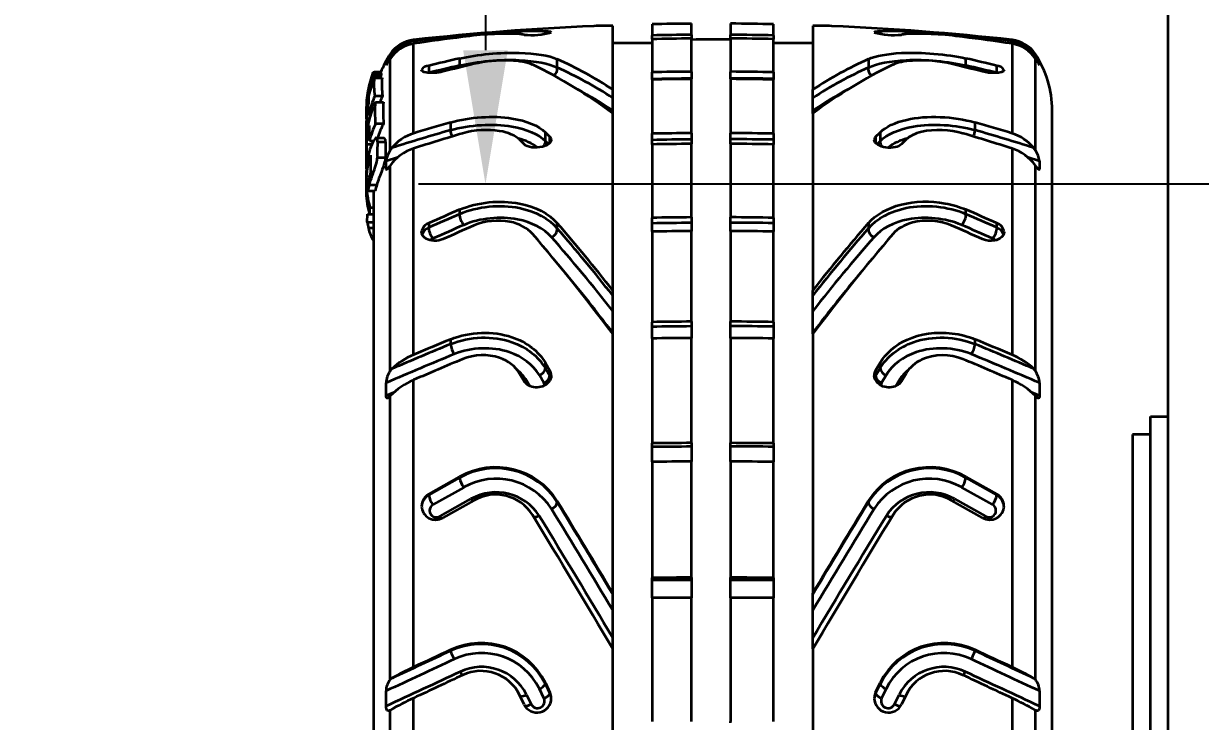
# Model space of a CAD drawing. Header units: millimetres. Extents: x 3171 to 3496, y 686 to 979.
# Drawn here: x 3204.25 to 3237.19, y 798.52 to 818.05 of the extents above; entities that cross this region are included whole.
import ezdxf

# ---------------------------------------------------------------- set-up
doc = ezdxf.new("R2010")
doc.units = ezdxf.units.MM
doc.header["$LTSCALE"] = 0.5
for name, color, linetype, lineweight in [('尺寸线', 3, 'Continuous', 13), ('波浪线', 3, 'Continuous', 18), ('粗实线', 7, 'Continuous', 35)]:
    doc.layers.add(name, color=color, linetype=linetype, lineweight=lineweight)
doc.styles.add('数字和字母', font='romans.shx')
doc.dimstyles.new('轮趣标注1比1', dxfattribs={"dimscale": 1.5, "dimtxt": 2.5, "dimasz": 2.5, "dimexe": 1.25, "dimexo": 0.5, "dimtad": 1, "dimdec": 1, "dimdsep": 46, "dimtxsty": '数字和字母', "dimcen": 2.5, "dimadec": 0, "dimazin": 2, "dimtfac": 1, "dimtmove": 0, "dimatfit": 3, "dimfxl": 1, "dimtolj": 1, "dimarcsym": 0})

# ---------------------------------------------------------------- blocks, each defined once
blk = doc.blocks.new('*D50')
at = {"layer": 'Defpoints', "color": 0}
for p in [(3246.29, 914.557), (3197.809, 770.557), (3241.29, 770.557)]:
    blk.add_point(p, dxfattribs=at)
at = {"layer": '波浪线', "color": 0, "lineweight": -2}
for p, q in [((3245.54, 914.557), (3195.934, 914.557)), ((3197.809, 910.807), (3197.809, 774.307)), ((3240.54, 770.557), (3195.934, 770.557))]:
    blk.add_line(p, q, dxfattribs=at)
at = {"layer": '波浪线', "color": 0}
for points in [[(3198.434, 910.807), (3197.184, 910.807), (3197.809, 914.557)], [(3197.184, 774.307), (3198.434, 774.307), (3197.809, 770.557)]]:
    blk.add_solid(points, dxfattribs=at)
at = {"layer": '波浪线', "color": 0, "insert": (3194.996, 842.557), "char_height": 3.75, "attachment_point": 5, "rotation": 90, "style": '数字和字母'}
blk.add_mtext('\\A1;144', dxfattribs=at)
blk = doc.blocks.new('*D57')
at = {"layer": 'Defpoints', "color": 0}
for p in [(3261.79, 871.557), (3217.178, 813.557), (3261.79, 813.557)]:
    blk.add_point(p, dxfattribs=at)
at = {"layer": '尺寸线', "color": 0, "lineweight": -2}
for p, q in [((3261.04, 871.557), (3215.303, 871.557)), ((3217.178, 867.807), (3217.178, 817.307)), ((3261.04, 813.557), (3215.303, 813.557))]:
    blk.add_line(p, q, dxfattribs=at)
at = {"layer": '尺寸线', "color": 0}
for points in [[(3217.803, 867.807), (3216.553, 867.807), (3217.178, 871.557)], [(3216.553, 817.307), (3217.803, 817.307), (3217.178, 813.557)]]:
    blk.add_solid(points, dxfattribs=at)
at = {"layer": '尺寸线', "color": 0, "insert": (3214.365, 842.557), "char_height": 3.75, "attachment_point": 5, "rotation": 90, "style": '数字和字母'}
blk.add_mtext('\\A1;58', dxfattribs=at)

msp = doc.modelspace()

# ---------------------------------------------------------------- linework, layer by layer
at = {"layer": '粗实线'}
for p, q in [((3236.29, 775.557), (3236.29, 904.557)), ((3220.74, 816.205), (3220.74, 817.986)), ((3221.84, 818.035), (3221.84, 817.723)), ((3222.94, 817.739), (3222.94, 818.051)), ((3224.04, 818.052), (3224.04, 817.739)), ((3225.24, 817.723), (3225.24, 818.035)), ((3226.34, 817.986), (3226.34, 816.205)), ((3216.198, 817.687), (3216.198, 817.637)), ((3218.856, 817.763), (3218.856, 817.837)), ((3218.983, 817.787), (3218.983, 817.821)), ((3221.84, 817.618), (3221.84, 817.723)), ((3221.84, 817.618), (3221.84, 816.691)), ((3222.94, 817.739), (3222.94, 817.635)), ((3222.94, 816.707), (3222.94, 817.635)), ((3224.04, 817.635), (3224.04, 817.739)), ((3224.04, 817.635), (3224.04, 816.707)), ((3225.24, 817.723), (3225.24, 817.618)), ((3225.24, 816.691), (3225.24, 817.618)), ((3228.097, 817.821), (3228.097, 817.787)), ((3228.224, 817.837), (3228.224, 817.763)), ((3230.881, 817.637), (3230.881, 817.687)), ((3215.164, 817.559), (3215.164, 817.597)), ((3215.164, 814.98), (3215.164, 817.491)), ((3231.916, 817.597), (3231.916, 817.559)), ((3231.916, 817.491), (3231.916, 814.98)), ((3214.511, 817.145), (3214.511, 817.199)), ((3214.511, 814.507), (3214.511, 817.068)), ((3214.556, 817.208), (3214.634, 817.22)), ((3216.454, 817.077), (3216.454, 816.88)), ((3219.186, 816.82), (3219.186, 817.058)), ((3227.894, 817.058), (3227.894, 816.82)), ((3230.626, 816.88), (3230.626, 817.077)), ((3232.446, 817.22), (3232.524, 817.208)), ((3232.569, 817.145), (3232.569, 817.199)), ((3232.569, 814.507), (3232.569, 817.068)), ((3214.034, 816.681), (3214.027, 816.681)), ((3214.248, 816.681), (3214.034, 816.681)), ((3214.26, 816.659), (3214.044, 816.659)), ((3214.052, 816.681), (3214.061, 816.703)), ((3214.061, 816.703), (3214.25, 816.703)), ((3214.248, 816.681), (3214.24, 816.659)), ((3214.427, 816.936), (3214.394, 816.931)), ((3214.394, 816.892), (3214.394, 816.931)), ((3214.395, 816.891), (3214.394, 816.892)), ((3214.394, 816.892), (3214.397, 816.892)), ((3215.588, 816.872), (3215.588, 816.674)), ((3221.84, 816.497), (3221.84, 816.691)), ((3222.94, 816.707), (3222.94, 816.517)), ((3224.04, 816.521), (3224.04, 816.707)), ((3225.24, 816.691), (3225.24, 816.508)), ((3231.492, 816.674), (3231.492, 816.872)), ((3232.686, 816.931), (3232.652, 816.936)), ((3232.683, 816.892), (3232.686, 816.892)), ((3232.686, 816.892), (3232.685, 816.891)), ((3232.686, 816.931), (3232.686, 816.892)), ((3214.037, 816.596), (3214.252, 816.596)), ((3214.066, 816.533), (3214.283, 816.533)), ((3214.252, 816.596), (3214.227, 816.533)), ((3221.84, 816.486), (3221.84, 816.497)), ((3221.84, 816.486), (3221.84, 814.972)), ((3222.94, 816.517), (3222.94, 816.502)), ((3222.94, 814.987), (3222.94, 816.502)), ((3224.04, 816.502), (3224.04, 816.521)), ((3224.04, 816.502), (3224.04, 814.987)), ((3225.24, 816.508), (3225.24, 816.486)), ((3225.24, 814.972), (3225.24, 816.486)), ((3213.887, 816.166), (3213.891, 816.166)), ((3213.891, 816.166), (3213.9, 816.166)), ((3214.081, 816.03), (3214.299, 816.03)), ((3220.74, 815.969), (3220.74, 816.205)), ((3220.74, 815.617), (3220.74, 815.969)), ((3226.34, 815.969), (3226.34, 816.205)), ((3226.34, 815.617), (3226.34, 815.969)), ((3214.099, 815.858), (3214.319, 815.858)), ((3213.915, 815.525), (3213.969, 815.525)), ((3220.74, 815.532), (3220.74, 815.617)), ((3220.74, 810.585), (3220.74, 815.532)), ((3226.34, 815.532), (3226.34, 815.617)), ((3226.34, 815.532), (3226.34, 810.585)), ((3233.04, 772.48), (3233.04, 815.63)), ((3213.84, 815.223), (3213.84, 815.118)), ((3213.84, 815.116), (3213.84, 814.733)), ((3214.104, 815.258), (3214.325, 815.258)), ((3216.198, 815.286), (3216.198, 815.071)), ((3218.856, 815.008), (3218.983, 814.881)), ((3218.856, 814.762), (3218.856, 815.008)), ((3222.94, 814.987), (3222.94, 814.811)), ((3224.04, 814.815), (3224.04, 814.987)), ((3228.097, 814.881), (3228.224, 815.008)), ((3228.224, 815.008), (3228.224, 814.762)), ((3230.881, 815.071), (3230.881, 815.286)), ((3213.84, 814.695), (3213.84, 814.143)), ((3213.844, 814.681), (3213.998, 814.681)), ((3213.928, 814.772), (3214.043, 814.772)), ((3214.119, 814.851), (3214.344, 814.851)), ((3214.153, 814.741), (3214.378, 814.741)), ((3218.258, 814.675), (3218.131, 814.804)), ((3218.856, 814.762), (3218.942, 814.677)), ((3218.983, 814.713), (3218.983, 814.881)), ((3221.84, 814.794), (3221.84, 814.972)), ((3221.84, 814.672), (3221.84, 814.794)), ((3221.84, 814.672), (3221.84, 812.618)), ((3222.94, 814.811), (3222.94, 814.687)), ((3222.94, 812.63), (3222.94, 814.687)), ((3224.04, 814.687), (3224.04, 814.815)), ((3224.04, 814.687), (3224.04, 812.631)), ((3225.24, 814.972), (3225.24, 814.804)), ((3225.24, 814.804), (3225.24, 814.672)), ((3225.24, 812.618), (3225.24, 814.672)), ((3228.097, 814.881), (3228.097, 814.713)), ((3228.138, 814.677), (3228.224, 814.762)), ((3228.949, 814.804), (3228.822, 814.675)), ((3213.844, 814.325), (3213.891, 814.325)), ((3215.164, 808.782), (3215.164, 814.556)), ((3231.916, 814.556), (3231.916, 808.782)), ((3214.151, 814.303), (3214.376, 814.303)), ((3214.717, 814.307), (3214.394, 814.204)), ((3214.394, 813.989), (3214.394, 814.204)), ((3214.394, 813.989), (3214.462, 814.012)), ((3214.511, 808.333), (3214.511, 814.08)), ((3232.686, 814.204), (3232.363, 814.307)), ((3232.569, 808.333), (3232.569, 814.08)), ((3232.618, 814.012), (3232.686, 813.989)), ((3232.686, 814.204), (3232.686, 813.989)), ((3213.84, 813.824), (3213.84, 813.615)), ((3213.84, 813.521), (3213.84, 813.307)), ((3213.888, 813.371), (3214.092, 813.371)), ((3213.929, 813.543), (3214.136, 813.543)), ((3214.04, 813.371), (3214.04, 772.48)), ((3213.87, 812.499), (3213.874, 812.722)), ((3213.874, 812.722), (3214.04, 812.722)), ((3213.943, 812.909), (3214.04, 812.909)), ((3216.454, 812.845), (3216.454, 812.723)), ((3230.626, 812.723), (3230.626, 812.845)), ((3213.87, 812.499), (3214.04, 812.499)), ((3215.588, 812.467), (3215.588, 812.344)), ((3219.186, 812.318), (3219.186, 812.465)), ((3221.84, 812.46), (3221.84, 812.618)), ((3221.84, 812.232), (3221.84, 812.46)), ((3222.94, 812.63), (3222.94, 812.475)), ((3222.94, 812.475), (3222.94, 812.245)), ((3224.04, 812.479), (3224.04, 812.631)), ((3224.04, 812.245), (3224.04, 812.479)), ((3225.24, 812.618), (3225.24, 812.469)), ((3225.24, 812.469), (3225.24, 812.232)), ((3227.894, 812.465), (3227.894, 812.318)), ((3231.492, 812.344), (3231.492, 812.467)), ((3214.04, 812.326), (3213.904, 812.326)), ((3221.84, 812.232), (3221.84, 809.699)), ((3222.94, 809.71), (3222.94, 812.245)), ((3224.04, 812.245), (3224.04, 809.71)), ((3225.24, 809.699), (3225.24, 812.232)), ((3220.74, 810.439), (3220.74, 810.585)), ((3220.74, 810.005), (3220.74, 810.439)), ((3226.34, 810.439), (3226.34, 810.585)), ((3226.34, 810.005), (3226.34, 810.439)), ((3220.74, 809.401), (3220.74, 810.005)), ((3222.94, 809.71), (3222.94, 809.58)), ((3224.04, 809.583), (3224.04, 809.71)), ((3226.34, 809.401), (3226.34, 810.005)), ((3220.74, 809.365), (3220.74, 809.401)), ((3221.84, 809.567), (3221.84, 809.699)), ((3221.84, 809.24), (3221.84, 809.567)), ((3222.94, 809.58), (3222.94, 809.25)), ((3224.04, 809.251), (3224.04, 809.583)), ((3225.24, 809.699), (3225.24, 809.574)), ((3225.24, 809.574), (3225.24, 809.24)), ((3226.34, 809.365), (3226.34, 809.401)), ((3216.198, 809.214), (3216.198, 809.081)), ((3220.74, 802.107), (3220.74, 809.365)), ((3221.84, 809.24), (3221.84, 806.305)), ((3222.94, 806.314), (3222.94, 809.25)), ((3224.04, 809.251), (3224.04, 806.314)), ((3225.24, 806.305), (3225.24, 809.24)), ((3226.34, 809.365), (3226.34, 802.107)), ((3230.881, 809.081), (3230.881, 809.214)), ((3218.856, 808.556), (3218.983, 808.341)), ((3218.856, 808.404), (3218.856, 808.556)), ((3218.856, 808.404), (3218.983, 808.189)), ((3228.097, 808.341), (3228.224, 808.556)), ((3228.097, 808.189), (3228.224, 808.404)), ((3228.224, 808.556), (3228.224, 808.404)), ((3215.164, 800.039), (3215.164, 808.077)), ((3218.258, 808.044), (3218.131, 808.26)), ((3218.326, 808.063), (3218.42, 807.905)), ((3218.814, 807.997), (3218.688, 808.21)), ((3218.983, 808.189), (3218.983, 808.341)), ((3228.097, 808.341), (3228.097, 808.189)), ((3228.392, 808.21), (3228.266, 807.997)), ((3228.66, 807.905), (3228.754, 808.063)), ((3228.949, 808.26), (3228.822, 808.044)), ((3231.916, 808.077), (3231.916, 800.039)), ((3214.394, 807.64), (3214.394, 807.993)), ((3214.394, 807.64), (3214.621, 807.739)), ((3232.459, 807.739), (3232.686, 807.64)), ((3232.686, 807.993), (3232.686, 807.64)), ((3214.511, 799.69), (3214.511, 807.629)), ((3232.569, 799.69), (3232.569, 807.63)), ((3235.79, 807.055), (3236.29, 807.055)), ((3235.79, 781.055), (3235.79, 807.055)), ((3235.79, 806.555), (3235.29, 806.555)), ((3235.29, 806.555), (3235.29, 781.555)), ((3221.84, 806.202), (3221.84, 806.305)), ((3221.84, 805.786), (3221.84, 806.202)), ((3222.94, 806.314), (3222.94, 806.212)), ((3222.94, 806.212), (3222.94, 805.794)), ((3224.04, 806.215), (3224.04, 806.314)), ((3224.04, 805.794), (3224.04, 806.215)), ((3225.24, 806.305), (3225.24, 806.208)), ((3225.24, 806.208), (3225.24, 805.786)), ((3221.84, 805.786), (3221.84, 802.539)), ((3222.94, 802.545), (3222.94, 805.794)), ((3224.04, 805.794), (3224.04, 802.545)), ((3225.24, 802.539), (3225.24, 805.786)), ((3215.588, 804.879), (3216.454, 805.364)), ((3215.588, 804.853), (3216.454, 805.339)), ((3216.454, 805.364), (3216.454, 805.339)), ((3230.626, 805.364), (3231.492, 804.879)), ((3230.626, 805.339), (3230.626, 805.364)), ((3230.626, 805.339), (3231.492, 804.853)), ((3215.588, 804.879), (3215.588, 804.853)), ((3216.573, 805.072), (3215.709, 804.59)), ((3231.371, 804.59), (3230.507, 805.072)), ((3231.492, 804.853), (3231.492, 804.879)), ((3215.908, 804.264), (3216.772, 804.747)), ((3216.854, 804.708), (3215.988, 804.221)), ((3219.186, 804.659), (3219.186, 804.689)), ((3227.894, 804.689), (3227.894, 804.659)), ((3231.092, 804.221), (3230.226, 804.708)), ((3230.308, 804.747), (3231.172, 804.264)), ((3221.84, 802.469), (3221.84, 802.539)), ((3221.84, 801.975), (3221.84, 802.469)), ((3222.94, 802.545), (3222.94, 802.476)), ((3222.94, 802.476), (3222.94, 801.981)), ((3224.04, 802.477), (3224.04, 802.545)), ((3224.04, 801.981), (3224.04, 802.477)), ((3225.24, 802.539), (3225.24, 802.473)), ((3225.24, 802.473), (3225.24, 801.975)), ((3220.74, 802.077), (3220.74, 802.107)), ((3220.74, 801.635), (3220.74, 802.077)), ((3221.84, 801.975), (3221.84, 798.515)), ((3222.94, 798.518), (3222.94, 801.981)), ((3224.04, 801.981), (3224.04, 798.518)), ((3225.24, 798.515), (3225.24, 801.975)), ((3226.34, 802.077), (3226.34, 802.107)), ((3226.34, 801.635), (3226.34, 802.077)), ((3220.74, 800.863), (3220.74, 801.635)), ((3226.34, 800.863), (3226.34, 801.635)), ((3220.74, 800.551), (3220.74, 800.863)), ((3226.34, 800.551), (3226.34, 800.863)), ((3216.198, 800.521), (3216.198, 800.493)), ((3220.74, 792.237), (3220.74, 800.551)), ((3226.34, 800.551), (3226.34, 792.237)), ((3230.881, 800.493), (3230.881, 800.521)), ((3218.856, 799.597), (3218.983, 799.331)), ((3218.856, 799.565), (3218.856, 799.597)), ((3218.856, 799.565), (3218.983, 799.299)), ((3228.097, 799.331), (3228.224, 799.597)), ((3228.097, 799.299), (3228.224, 799.565)), ((3228.224, 799.597), (3228.224, 799.565)), ((3214.394, 798.942), (3214.394, 799.372)), ((3215.164, 790.26), (3215.164, 799.173)), ((3218.258, 798.993), (3218.131, 799.26)), ((3218.326, 799.268), (3218.453, 799.004)), ((3218.814, 799.171), (3218.688, 799.435)), ((3218.983, 799.299), (3218.983, 799.331)), ((3228.097, 799.331), (3228.097, 799.299)), ((3228.392, 799.435), (3228.266, 799.171)), ((3228.627, 799.004), (3228.754, 799.268)), ((3228.949, 799.26), (3228.822, 798.993)), ((3231.916, 799.173), (3231.916, 790.26)), ((3232.686, 799.372), (3232.686, 798.942)), ((3214.506, 798.829), (3214.493, 798.821)), ((3214.511, 790.073), (3214.511, 798.831)), ((3224.04, 798.484), (3224.04, 798.518)), ((3232.569, 790.073), (3232.569, 798.832)), ((3232.587, 798.821), (3232.574, 798.829))]:
    msp.add_line(p, q, dxfattribs=at)
for centre, radius, start, end in [((3223.54, 741.243), 76.813, 92.48743, 96.26019), ((3223.54, 741.246), 76.807, 90.44759, 91.26826), ((3223.539, 741.207), 76.847, 88.73197, 89.62678), ((3223.54, 741.243), 76.813, 83.73981, 87.51257), ((3221.459, 771.113), 46.871, 96.4447, 97.7188), ((3222.291, 770.776), 47.256, 96.9949, 98.6747), ((3217.775, 808.937), 8.83, 87.6869, 98.0617), ((3217.474, 812.809), 4.995, 80.9702, 82.44), ((3218.476, 819.683), 1.953, 263.5946, 286.1895), ((3218.306, 812.926), 4.941, 82.1247, 83.6064), ((3218.988, 817.776), 0.0446, 43.0262, 96.1808), ((3223.54, 739.75), 77.991, 90.4408, 91.249), ((3223.54, 739.646), 77.991, 90.4408, 91.249), ((3223.54, 739.75), 77.991, 88.751, 89.63267), ((3223.54, 739.646), 77.991, 88.751, 89.63267), ((3228.092, 817.776), 0.045, 84.0325, 136.7133), ((3228.604, 819.683), 1.953, 253.8115, 276.4045), ((3228.774, 812.926), 4.941, 96.3936, 97.8753), ((3229.606, 812.809), 4.995, 97.56, 99.0298), ((3229.305, 808.937), 8.83, 81.9385, 92.3129), ((3224.788, 770.776), 47.256, 81.3253, 83.0051), ((3225.621, 771.113), 46.871, 82.2812, 83.5553), ((3215.262, 816.703), 0.9, 96.2615, 146.5499), ((3215.312, 816.548), 0.954, 98.8923, 146.9828), ((3215.292, 816.635), 0.933, 97.8781, 142.0473), ((3221.24, 741.243), 76.262, 89.54922, 90.37565), ((3223.54, 741.243), 76.362, 89.62484, 90.45019), ((3225.84, 741.243), 76.262, 89.62435, 90.45078), ((3231.818, 816.703), 0.9, 33.45, 83.7396), ((3231.788, 816.635), 0.932, 37.9409, 82.1336), ((3231.768, 816.548), 0.955, 33.0229, 81.102), ((3216.885, 815.63), 2.845, 146.5007, 158.2279), ((3215.6, 816.41), 1.314, 145.9693, 156.6098), ((3212.927, 817.974), 1.825, 323.5788, 329.9406), ((3215.227, 816.685), 0.851, 142.0351, 147.286), ((3226.433, 773.065), 45.13, 102.7747, 103.9047), ((3214.447, 806.583), 11.497, 56.8115, 65.653), ((3232.641, 806.569), 11.513, 114.3532, 123.1823), ((3220.647, 773.065), 45.13, 76.0953, 77.2253), ((3231.853, 816.685), 0.851, 32.714, 37.9649), ((3230.195, 815.63), 2.845, 360, 33.45), ((3231.48, 816.41), 1.313, 23.3878, 34.033), ((3234.156, 817.976), 1.828, 210.0641, 216.4154), ((3216.842, 815.572), 3.002, 158.763, 180.0354), ((3216.884, 815.631), 3.044, 159.7227, 169.832), ((3216.892, 815.61), 3.052, 159.4707, 169.502), ((3214.908, 816.536), 0.872, 171.9171, 176.0557), ((3215.058, 816.536), 0.808, 171.2624, 175.7339), ((3215.594, 816.63), 0.242, 91.4557, 148.296), ((3226.394, 773.159), 44.836, 102.8084, 103.946), ((3227.593, 771.891), 46.295, 103.4129, 104.5174), ((3216.765, 816.843), 0.313, 173.3114, 183.1688), ((3212.946, 805.291), 12.87, 52.7284, 64.466), ((3218.963, 816.783), 0.226, 305.6329, 9.3025), ((3214.537, 806.486), 11.332, 56.8131, 65.7782), ((3223.54, 734.976), 81.733, 90.4206, 91.1918), ((3223.54, 734.976), 81.733, 88.8082, 89.6495), ((3234.134, 805.291), 12.87, 115.534, 127.2716), ((3232.543, 806.486), 11.332, 114.2218, 123.1869), ((3228.117, 816.783), 0.226, 170.6975, 234.3671), ((3219.487, 771.891), 46.295, 75.4826, 76.5871), ((3220.686, 773.159), 44.836, 76.054, 77.1916), ((3230.315, 816.843), 0.313, 356.8312, 6.6886), ((3231.485, 816.63), 0.242, 31.7097, 88.5391), ((3216.858, 815.522), 3.018, 159.1556, 179.9495), ((3216.798, 815.399), 2.959, 157.4559, 167.714), ((3216.052, 816.341), 1.996, 174.4826, 188.9702), ((3216.116, 816.341), 1.843, 174.0223, 189.7203), ((3223.799, 735.003), 81.518, 90.60398, 91.37725), ((3223.54, 734.771), 81.733, 90.4206, 91.1918), ((3223.799, 735), 81.521, 88.98741, 89.83086), ((3223.54, 734.771), 81.733, 88.8082, 89.6495), ((3216.889, 815.626), 3.049, 169.7993, 179.9949), ((3217.696, 815.838), 3.793, 177.1274, 180.1874), ((3216.808, 814.858), 2.968, 156.737, 167.0047), ((3216.811, 814.859), 2.771, 155.0026, 158.8623), ((3213.749, 805.121), 12.612, 56.3344, 61.5299), ((3233.331, 805.121), 12.612, 118.4701, 123.6656), ((3216.586, 814.694), 2.746, 154.9275, 179.9831), ((3216.766, 815.225), 2.926, 168.1615, 180.0479), ((3216.792, 815.117), 2.952, 168.0692, 179.9962), ((3217.341, 815.821), 3.439, 181.5495, 184.9295), ((3216.81, 815.527), 2.97, 180.0456, 182.9847), ((3216.794, 815.116), 2.954, 179.9662, 184.1602), ((3216.578, 814.538), 2.738, 165.9134, 177.01), ((3223.605, 815.117), 9.683, 179.4827, 182.0447), ((3216.622, 814.071), 2.784, 154.7578, 165.417), ((3216.652, 814.067), 2.614, 152.8903, 162.5409), ((3233.632, 754.726), 62.813, 106.11422, 107.6797), ((3215.531, 813.776), 1.258, 106.94, 140.7604), ((3233.555, 754.881), 62.85, 106.0314, 107.01499), ((3234.56, 753.964), 63.621, 106.45713, 107.75036), ((3216.737, 815.095), 0.539, 182.5516, 202.3396), ((3223.54, 726.308), 88.68, 90.38763, 91.09839), ((3223.54, 726.308), 88.681, 88.90161, 89.67698), ((3212.52, 753.964), 63.621, 72.24964, 73.54287), ((3230.343, 815.095), 0.539, 337.6604, 357.4484), ((3213.525, 754.881), 62.85, 72.98501, 73.9686), ((3213.448, 754.726), 62.813, 72.3203, 73.88578), ((3231.55, 813.777), 1.257, 39.2301, 73.0695), ((3257.588, 814.593), 43.745, 179.8845, 180.3502), ((3214.06, 814.773), 0.0987, 341.3531, 52.5331), ((3223.721, 814.481), 9.571, 178.4438, 181.0676), ((3214.288, 814.772), 0.0954, 340.9212, 55.6635), ((3223.159, 814.481), 8.784, 178.3044, 181.1632), ((3217.779, 813.456), 1.416, 52.4899, 77.0685), ((3218.642, 814.754), 0.214, 317.2609, 2.1191), ((3218.904, 814.796), 0.116, 1.8199, 47.3904), ((3223.799, 726.37), 88.446, 90.55663, 91.26932), ((3223.54, 726.008), 88.68, 90.38763, 91.09839), ((3223.799, 726.363), 88.453, 89.06677, 89.84412), ((3223.54, 726.008), 88.681, 88.90161, 89.67698), ((3228.176, 814.796), 0.116, 132.6706, 178.0824), ((3228.438, 814.754), 0.214, 177.881, 222.7407), ((3229.301, 813.456), 1.416, 102.9333, 127.509), ((3216.306, 813.826), 2.465, 165.1884, 180.0437), ((3216.339, 813.611), 2.499, 162.4085, 179.9119), ((3217.635, 814.143), 3.795, 177.2452, 180.0052), ((3228.951, 814.195), 14.996, 179.3456, 181.1795), ((3215.17, 814.078), 0.786, 146.9585, 170.7791), ((3215.03, 814.195), 0.605, 141.5011, 148.9967), ((3215.546, 813.348), 1.268, 107.5362, 144.7038), ((3231.534, 813.347), 1.268, 35.301, 72.4591), ((3232.05, 814.195), 0.605, 31.0033, 38.4989), ((3231.91, 814.078), 0.786, 9.2181, 33.0443), ((3217.668, 814.143), 3.828, 180.004, 182.665), ((3214.41, 813.982), 0.0172, 154.3897, 276.8605), ((3214.217, 814.23), 0.329, 306.1893, 331.2556), ((3232.862, 814.23), 0.329, 208.7461, 233.8091), ((3232.67, 813.982), 0.0172, 263.1215, 25.6341), ((3216.348, 813.12), 2.509, 162.2176, 169.1272), ((3216.315, 813.615), 2.475, 180.0066, 196.5891), ((3236.21, 813.872), 22.327, 180.7136, 181.286), ((3216.345, 812.879), 2.506, 164.6214, 168.6807), ((3216.386, 812.878), 2.347, 163.5268, 167.8794), ((3215.817, 813.311), 1.977, 180.1159, 197.35), ((3199.034, 812.738), 14.91, 359.9365, 0.6548), ((3251.01, 732.557), 87.409, 113.28659, 113.90606), ((3250.811, 732.967), 86.841, 113.30508, 113.92869), ((3216.891, 812.714), 0.437, 178.8385, 223.2036), ((3230.189, 812.714), 0.437, 316.7964, 1.1615), ((3196.07, 732.557), 87.409, 66.09394, 66.71341), ((3196.269, 732.967), 86.841, 66.07131, 66.69492), ((3216.335, 812.888), 2.495, 188.9768, 193.0196), ((3215.68, 812.188), 0.293, 108.1411, 173.4019), ((3215.725, 812.026), 0.346, 113.1608, 158.638), ((3216.047, 812.349), 0.459, 180.6281, 222.5083), ((3250.719, 732.755), 86.67, 113.20254, 113.82526), ((3252.802, 730.262), 89.662, 113.63647, 114.24197), ((3182.658, 780.697), 48.41, 38.1261, 41.013), ((3223.54, 712.384), 100.248, 90.34288, 90.97161), ((3223.799, 712.499), 99.98, 90.49237, 91.12282), ((3223.54, 712.383), 100.249, 89.02839, 89.71427), ((3223.799, 712.486), 99.993, 89.1745, 89.86212), ((3264.474, 780.654), 48.478, 138.9891, 141.8719), ((3194.277, 730.262), 89.662, 65.75803, 66.36353), ((3196.361, 732.755), 86.67, 66.17474, 66.79746), ((3231.033, 812.349), 0.459, 317.4917, 359.3719), ((3231.4, 812.188), 0.293, 6.6033, 71.8545), ((3231.355, 812.026), 0.346, 21.3522, 66.8401), ((3214.989, 812.533), 1.105, 190.8282, 210.7939), ((3215.783, 811.861), 0.194, 112.5615, 140.7956), ((3178.391, 777.736), 52.856, 36.7552, 40.6504), ((3218.951, 812.302), 0.236, 288.3197, 3.9776), ((3182.824, 780.375), 48.12, 38.0067, 41.21), ((3183.188, 780.966), 47.737, 38.1271, 41.0533), ((3223.54, 711.998), 100.248, 90.34288, 90.97161), ((3223.54, 711.997), 100.249, 89.02839, 89.71427), ((3263.892, 780.966), 47.737, 138.9467, 141.8729), ((3268.688, 777.736), 52.856, 139.3496, 143.2448), ((3264.256, 780.375), 48.12, 138.79, 141.9933), ((3228.129, 812.302), 0.236, 176.0224, 251.6803), ((3231.297, 811.861), 0.194, 39.2072, 67.4382), ((3177.955, 776.718), 53.84, 37.3767, 39.6716), ((3269.125, 776.718), 53.84, 140.3284, 142.6233), ((3223.54, 690.249), 119.463, 90.28771, 90.81531), ((3223.54, 690.247), 119.465, 89.1847, 89.76025), ((3223.799, 690.443), 119.139, 90.41315, 90.94219), ((3223.799, 690.42), 119.162, 89.3073, 89.88431), ((3259.659, 703.845), 113.857, 112.43981, 113.33678), ((3259.649, 703.756), 114.059, 112.39266, 112.95579), ((3216.947, 809.194), 0.757, 188.5395, 211.5405), ((3223.54, 689.789), 119.463, 90.28771, 90.81531), ((3223.54, 689.787), 119.465, 89.1847, 89.76025), ((3230.132, 809.194), 0.757, 328.4595, 351.4605), ((3187.43, 703.756), 114.059, 67.04421, 67.60734), ((3187.421, 703.845), 113.857, 66.66322, 67.56019), ((3259.581, 703.473), 113.87, 112.33812, 113.37983), ((3215.899, 806.984), 1.943, 112.2361, 133.7284), ((3187.499, 703.473), 113.87, 66.62017, 67.66188), ((3231.181, 806.985), 1.942, 46.265, 67.7705), ((3260.892, 702.293), 115.245, 112.63614, 113.37745), ((3218.621, 808.438), 0.238, 286.3783, 351.7165), ((3228.459, 808.438), 0.238, 188.2835, 253.6217), ((3186.188, 702.293), 115.245, 66.62255, 67.36386), ((3215.081, 807.946), 0.688, 145.8572, 176.111), ((3214.831, 808.117), 0.386, 135.4392, 146.0334), ((3215.882, 806.33), 1.888, 112.3329, 136.5248), ((3217.406, 807.507), 1.075, 31.1453, 52.2149), ((3218.215, 808.328), 0.288, 278.5864, 292.7212), ((3218.747, 808.226), 0.239, 286.4034, 351.0369), ((3218.754, 808.205), 0.266, 0.1364, 30.7652), ((3218.727, 808.045), 0.294, 16.4071, 29.4354), ((3228.325, 808.205), 0.266, 149.2331, 179.8672), ((3228.352, 808.045), 0.294, 150.5647, 163.591), ((3228.333, 808.226), 0.239, 188.9631, 253.5966), ((3229.673, 807.507), 1.075, 127.7999, 148.8552), ((3228.865, 808.328), 0.288, 247.2779, 261.4298), ((3231.198, 806.33), 1.889, 43.4788, 67.6635), ((3232.249, 808.117), 0.386, 33.9666, 44.5608), ((3231.999, 807.947), 0.688, 3.8868, 34.1449), ((3218.701, 807.929), 0.131, 357.6524, 30.9162), ((3228.378, 807.929), 0.131, 149.0838, 182.3478), ((3214.436, 807.619), 0.047, 152.5202, 282.554), ((3214.353, 807.744), 0.195, 298.6183, 321.8175), ((3232.727, 807.744), 0.195, 218.1729, 241.4001), ((3232.644, 807.619), 0.047, 257.4332, 27.4967), ((3223.54, 652.748), 153.567, 90.2238, 90.63422), ((3223.799, 653.067), 153.147, 90.32138, 90.73293), ((3223.54, 652.744), 153.57, 89.36579, 89.81351), ((3223.799, 653.03), 153.185, 89.46116, 89.91001), ((3223.54, 652.228), 153.567, 90.2238, 90.63422), ((3223.54, 652.225), 153.57, 89.36579, 89.81351), ((3217.466, 803.593), 2.04, 32.5014, 119.7435), ((3217.465, 803.571), 2.036, 32.2785, 119.7609), ((3229.614, 803.594), 2.04, 60.2537, 147.5015), ((3229.615, 803.571), 2.036, 60.2391, 147.7215), ((3217.016, 805.428), 0.569, 189.0376, 218.7566), ((3217.481, 803.476), 1.837, 32.7844, 119.6447), ((3229.599, 803.476), 1.837, 60.3553, 147.2156), ((3230.063, 805.428), 0.569, 321.2434, 350.9624), ((3215.773, 804.541), 0.384, 118.6562, 179.3185), ((3215.78, 804.511), 0.392, 119.2904, 174.9116), ((3216.217, 804.982), 0.642, 191.5903, 217.6514), ((3217.479, 803.506), 1.428, 32.7274, 119.6654), ((3217.461, 803.647), 1.222, 32.3887, 119.7856), ((3229.601, 803.506), 1.428, 60.3346, 147.2726), ((3229.618, 803.647), 1.222, 60.2119, 147.6139), ((3230.863, 804.982), 0.642, 322.3486, 348.4097), ((3231.307, 804.541), 0.384, 0.6833, 61.34), ((3231.3, 804.511), 0.392, 5.0895, 60.7096), ((3215.784, 804.561), 0.396, 182.1219, 301.0037), ((3215.804, 804.424), 0.191, 119.7219, 303.2475), ((3217.224, 805.044), 0.541, 213.2632, 221.1882), ((3218.961, 804.689), 0.228, 286.3919, 352.4574), ((2852.861, 581.055), 428.941, 30.94685, 31.38946), ((2845.721, 578.215), 436.769, 30.83789, 31.23318), ((2850.536, 581.057), 431.162, 30.83816, 31.23857), ((3601.887, 577.897), 437.385, 148.7671, 149.16184), ((3596.544, 581.057), 431.162, 148.76143, 149.16184), ((3594.219, 581.055), 428.941, 148.61054, 149.05315), ((3228.119, 804.689), 0.228, 187.5426, 253.6081), ((3229.856, 805.044), 0.541, 318.8118, 326.7368), ((3231.296, 804.561), 0.396, 238.9927, 357.8835), ((3231.276, 804.424), 0.191, 236.7525, 60.2781), ((3216.445, 804.609), 0.638, 212.736, 219.5257), ((2828.517, 568.219), 455.869, 30.64024, 31.18979), ((3218.545, 804.506), 0.265, 266.814, 300.5934), ((2844.247, 576.017), 438.524, 30.84621, 31.3673), ((3618.563, 568.219), 455.87, 148.81021, 149.35976), ((3602.833, 576.017), 438.524, 148.6327, 149.15379), ((3228.535, 804.506), 0.265, 239.4066, 273.186), ((3230.635, 804.609), 0.638, 320.4744, 327.264), ((3223.54, 578.062), 224.484, 90.15309, 90.43385), ((3223.799, 578.612), 223.865, 90.21984, 90.50138), ((3223.54, 578.057), 224.489, 89.56615, 89.87243), ((3223.799, 578.548), 223.929, 89.6314, 89.93844), ((3223.54, 577.498), 224.484, 90.15309, 90.43385), ((3223.54, 577.493), 224.489, 89.56615, 89.87243), ((3457.977, 281.277), 572.75, 114.96957, 115.1509), ((3459.209, 278.438), 575.869, 114.960226, 115.073795), ((3217.059, 798.712), 2.003, 26.1969, 115.4391), ((3217.057, 798.684), 2.003, 26.0944, 115.3929), ((3218.949, 801.572), 2.955, 201.4159, 206.3715), ((3230.021, 798.712), 2.003, 64.5602, 153.8038), ((3230.023, 798.684), 2.003, 64.6071, 153.9056), ((3228.13, 801.572), 2.955, 333.6285, 338.5841), ((2987.871, 278.438), 575.869, 64.926205, 65.039774), ((2989.103, 281.277), 572.75, 64.8491, 65.03043), ((3457.622, 279.112), 574.308, 114.846717, 115.056629), ((3217.074, 798.632), 1.802, 26.4711, 115.3816), ((3230.005, 798.632), 1.802, 64.6184, 153.5289), ((2989.458, 279.112), 574.308, 64.943371, 65.153283), ((3458.623, 277.545), 575.763, 114.871039, 115.098988), ((3218.376, 793.056), 7.686, 114.7002, 119.7976), ((3217.071, 798.644), 1.401, 26.4292, 115.3902), ((3220.398, 801.759), 4.341, 205.2115, 206.7104), ((3217.053, 798.731), 1.201, 26.1136, 115.4574), ((3230.009, 798.644), 1.401, 64.6098, 153.5708), ((3230.027, 798.731), 1.201, 64.5421, 153.8869), ((3226.682, 801.759), 4.341, 333.2896, 334.7885), ((2988.457, 277.545), 575.763, 64.901012, 65.128961), ((3228.706, 793.06), 7.681, 60.2006, 65.3015), ((3214.883, 799.373), 0.488, 139.5002, 180.0478), ((3214.665, 799.542), 0.214, 120.7, 136.1797), ((3461.127, 275.509), 578.551, 115.009173, 115.159246), ((3218.61, 799.71), 0.286, 285.7693, 329.54), ((3228.47, 799.71), 0.286, 210.46, 254.2307), ((2985.953, 275.509), 578.551, 64.840754, 64.990827), ((3232.414, 799.542), 0.214, 43.8203, 59.3), ((3232.197, 799.373), 0.488, 359.9508, 40.5012), ((3218.136, 792.692), 7.13, 114.6326, 120.5541), ((3218.12, 799.65), 0.434, 274.1024, 298.284), ((3218.632, 799.091), 0.199, 205.794, 23.8347), ((3218.733, 799.454), 0.295, 286.0713, 328.1578), ((3218.635, 799.165), 0.385, 359.988, 25.4715), ((3218.629, 799.132), 0.391, 5.0374, 25.2754), ((3228.446, 799.165), 0.386, 154.5627, 179.96), ((3228.451, 799.132), 0.391, 154.7246, 174.9626), ((3228.347, 799.454), 0.295, 211.8422, 253.9287), ((3228.448, 799.091), 0.199, 156.1653, 334.206), ((3228.959, 799.65), 0.434, 241.716, 265.8976), ((3228.943, 792.69), 7.133, 59.4469, 65.3664), ((3218.619, 799.17), 0.402, 206.0492, 359.2986), ((3218.23, 799.425), 0.476, 276.1279, 297.8213), ((3228.461, 799.17), 0.402, 180.705, 333.9482), ((3228.85, 799.425), 0.476, 242.1801, 263.8679)]:
    msp.add_arc(centre, radius, start, end, dxfattribs=at)
for points in [[(3220.74, 817.986), (3220.561, 817.992), (3220.383, 817.991), (3220.206, 817.983)], [(3226.874, 817.983), (3226.697, 817.991), (3226.519, 817.992), (3226.34, 817.986)], [(3214.104, 815.258), (3214.091, 815.458), (3214.09, 815.658), (3214.099, 815.858)], [(3214.319, 815.858), (3214.309, 815.658), (3214.311, 815.458), (3214.325, 815.258)], [(3214.12, 814.851), (3214.075, 814.851), (3213.977, 814.664), (3213.922, 814.457)]]:
    msp.add_open_spline(points, degree=3, dxfattribs=at)
for points, knots in [([(3216.198, 817.687), (3216.739, 817.748), (3217.893, 817.847), (3218.665, 817.858), (3218.856, 817.837)], [0, 0, 0, 0, 0.563647, 1, 1, 1, 1]), ([(3228.224, 817.837), (3228.385, 817.855), (3228.648, 817.854), (3229.525, 817.817), (3230.277, 817.756), (3230.881, 817.687)], [0, 0, 0, 0, 0.36437, 0.36437, 1, 1, 1, 1]), ([(3216.454, 817.077), (3216.955, 817.191), (3217.594, 817.249), (3218.575, 817.223), (3218.956, 817.161), (3219.186, 817.058)], [0, 0, 0, 0, 0.541056, 0.541056, 1, 1, 1, 1]), ([(3216.454, 816.88), (3216.955, 816.999), (3218.125, 817.101), (3218.955, 816.935), (3219.186, 816.82)], [0, 0, 0, 0, 0.542682, 1, 1, 1, 1]), ([(3218.494, 816.903), (3218.356, 816.968), (3217.86, 817.06), (3217.156, 816.996), (3216.854, 816.924)], [0, 0, 0, 0, 0.455779, 1, 1, 1, 1]), ([(3227.894, 817.058), (3228.101, 817.15), (3228.429, 817.21), (3229.38, 817.258), (3230.087, 817.199), (3230.626, 817.077)], [0, 0, 0, 0, 0.412334, 0.412334, 1, 1, 1, 1]), ([(3227.894, 816.82), (3228.125, 816.935), (3228.955, 817.101), (3230.125, 816.999), (3230.626, 816.88)], [0, 0, 0, 0, 0.457318, 1, 1, 1, 1]), ([(3230.226, 816.924), (3229.899, 817.001), (3229.182, 817.059), (3228.709, 816.961), (3228.586, 816.903)], [0, 0, 0, 0, 0.594087, 1, 1, 1, 1]), ([(3215.988, 816.708), (3215.839, 816.67), (3215.502, 816.658), (3215.388, 816.726), (3215.388, 816.757)], [0, 0, 0, 0, 0.3993477, 0.6672148, 0.6672148, 0.6672148, 0.6672148]), ([(3231.692, 816.757), (3231.692, 816.711), (3231.51, 816.648), (3231.192, 816.682), (3231.092, 816.708)], [0.3334806, 0.3334806, 0.3334806, 0.3334806, 0.7320661, 1, 1, 1, 1]), ([(3216.198, 815.286), (3216.739, 815.442), (3217.893, 815.514), (3218.665, 815.196), (3218.856, 815.008)], [0, 0, 0, 0, 0.563647, 1, 1, 1, 1]), ([(3228.224, 815.008), (3228.385, 815.166), (3228.648, 815.29), (3229.525, 815.49), (3230.277, 815.46), (3230.881, 815.286)], [0, 0, 0, 0, 0.36437, 0.36437, 1, 1, 1, 1]), ([(3216.198, 815.071), (3216.739, 815.226), (3217.891, 815.29), (3218.665, 814.956), (3218.856, 814.762)], [0, 0, 0, 0, 0.563911, 1, 1, 1, 1]), ([(3218.131, 814.804), (3218.017, 814.918), (3217.553, 815.117), (3216.861, 815.075), (3216.536, 814.979)], [0, 0, 0, 0, 0.435308, 1, 1, 1, 1]), ([(3228.224, 814.762), (3228.415, 814.956), (3229.188, 815.29), (3230.341, 815.226), (3230.881, 815.071)], [0, 0, 0, 0, 0.436089, 1, 1, 1, 1]), ([(3230.543, 814.979), (3230.18, 815.086), (3229.473, 815.111), (3229.045, 814.9), (3228.949, 814.804)], [0, 0, 0, 0, 0.638227, 1, 1, 1, 1]), ([(3219.02, 814.8), (3219.02, 814.722), (3218.78, 814.532), (3218.344, 814.588), (3218.258, 814.675)], [0.1393798, 0.1393798, 0.1393798, 0.1393798, 0.5130227, 1, 1, 1, 1]), ([(3228.822, 814.675), (3228.748, 814.6), (3228.462, 814.542), (3228.129, 814.656), (3228.059, 814.752), (3228.059, 814.8)], [0, 0, 0, 0, 0.4188223, 0.6315798, 0.8607683, 0.8607683, 0.8607683, 0.8607683]), ([(3213.929, 813.543), (3213.961, 813.66), (3214.032, 813.861), (3214.13, 814.151), (3214.147, 814.26), (3214.151, 814.303)], [0, 0, 0, 0, 0.446381, 0.746144, 1, 1, 1, 1]), ([(3214.376, 814.303), (3214.371, 814.26), (3214.353, 814.151), (3214.248, 813.862), (3214.17, 813.661), (3214.136, 813.543)], [0, 0, 0, 0, 0.249433, 0.550057, 1, 1, 1, 1]), ([(3216.454, 812.845), (3216.955, 813.061), (3218.13, 813.168), (3218.956, 812.73), (3219.186, 812.465)], [0, 0, 0, 0, 0.541056, 1, 1, 1, 1]), ([(3216.454, 812.723), (3216.955, 812.942), (3217.592, 813.003), (3218.573, 812.801), (3218.955, 812.591), (3219.186, 812.318)], [0, 0, 0, 0, 0.542682, 0.542682, 1, 1, 1, 1]), ([(3227.894, 812.465), (3228.101, 812.703), (3228.737, 813.069), (3229.849, 813.103), (3230.446, 812.923), (3230.626, 812.845)], [0, 0, 0, 0, 0.412334, 0.804058, 1, 1, 1, 1]), ([(3227.894, 812.318), (3228.125, 812.591), (3228.507, 812.801), (3229.487, 813.003), (3230.125, 812.942), (3230.626, 812.723)], [0, 0, 0, 0, 0.457318, 0.457318, 1, 1, 1, 1]), ([(3219.025, 812.077), (3218.818, 812.313), (3218.475, 812.493), (3217.595, 812.664), (3217.023, 812.608), (3216.573, 812.415)], [0, 0, 0, 0, 0.45846, 0.45846, 1, 1, 1, 1]), ([(3218.494, 812.169), (3218.356, 812.328), (3217.86, 812.598), (3217.156, 812.534), (3216.854, 812.402)], [0, 0, 0, 0, 0.455779, 1, 1, 1, 1]), ([(3230.507, 812.415), (3230.057, 812.608), (3229.484, 812.664), (3228.604, 812.493), (3228.262, 812.313), (3228.055, 812.077)], [0, 0, 0, 0, 0.54154, 0.54154, 1, 1, 1, 1]), ([(3230.226, 812.402), (3229.899, 812.545), (3229.183, 812.591), (3228.709, 812.311), (3228.586, 812.169)], [0, 0, 0, 0, 0.594087, 1, 1, 1, 1]), ([(3215.988, 812.017), (3215.839, 811.95), (3215.503, 811.972), (3215.388, 812.148), (3215.388, 812.222)], [0, 0, 0, 0, 0.3993477, 0.6672147, 0.6672147, 0.6672147, 0.6672147]), ([(3231.692, 812.222), (3231.692, 812.112), (3231.509, 811.94), (3231.192, 811.972), (3231.092, 812.017)], [0.3334805, 0.3334805, 0.3334805, 0.3334805, 0.7320661, 1, 1, 1, 1]), ([(3216.198, 809.214), (3216.739, 809.437), (3217.892, 809.473), (3218.665, 808.879), (3218.856, 808.556)], [0, 0, 0, 0, 0.563647, 1, 1, 1, 1]), ([(3228.224, 808.556), (3228.385, 808.827), (3228.951, 809.315), (3230.024, 809.469), (3230.68, 809.297), (3230.881, 809.214)], [0, 0, 0, 0, 0.36437, 0.788622, 1, 1, 1, 1]), ([(3216.198, 809.081), (3216.739, 809.304), (3217.89, 809.336), (3218.665, 808.73), (3218.856, 808.404)], [0, 0, 0, 0, 0.563911, 1, 1, 1, 1]), ([(3228.224, 808.404), (3228.415, 808.73), (3229.19, 809.336), (3230.341, 809.304), (3230.881, 809.081)], [0, 0, 0, 0, 0.436089, 1, 1, 1, 1]), ([(3218.688, 808.21), (3218.515, 808.499), (3217.819, 809.03), (3216.788, 808.997), (3216.302, 808.797)], [0, 0, 0, 0, 0.435761, 1, 1, 1, 1]), ([(3218.131, 808.26), (3218.017, 808.454), (3217.552, 808.816), (3216.861, 808.795), (3216.536, 808.66)], [0, 0, 0, 0, 0.435308, 1, 1, 1, 1]), ([(3230.778, 808.797), (3230.292, 808.997), (3229.26, 809.03), (3228.564, 808.499), (3228.392, 808.21)], [0, 0, 0, 0, 0.564239, 1, 1, 1, 1]), ([(3230.543, 808.66), (3230.18, 808.811), (3229.475, 808.799), (3229.045, 808.423), (3228.949, 808.26)], [0, 0, 0, 0, 0.638227, 1, 1, 1, 1]), ([(3219.02, 808.206), (3219.02, 808.079), (3218.826, 807.842), (3218.421, 807.867), (3218.287, 807.994), (3218.258, 808.044)], [0.1393798, 0.1393798, 0.1393798, 0.1393798, 0.5130227, 0.8364744, 1, 1, 1, 1]), ([(3228.822, 808.044), (3228.792, 807.993), (3228.656, 807.865), (3228.251, 807.844), (3228.059, 808.079), (3228.059, 808.206)], [0, 0, 0, 0, 0.1689121, 0.4885021, 0.8606141, 0.8606141, 0.8606141, 0.8606141]), ([(3214.493, 798.821), (3214.47, 798.811), (3214.419, 798.808), (3214.394, 798.891), (3214.394, 798.942)], [0.0786945, 0.0786945, 0.0786945, 0.0786945, 0.4828833, 1, 1, 1, 1]), ([(3232.686, 798.942), (3232.686, 798.906), (3232.671, 798.817), (3232.618, 798.807), (3232.587, 798.821)], [0, 0, 0, 0, 0.3622471, 0.9209394, 0.9209394, 0.9209394, 0.9209394])]:
    msp.add_open_spline(points, degree=3, knots=knots, dxfattribs=at)

# ---------------------------------------------------------------- dimensions: what is measured, and where the dimension line sits
at = {"layer": '尺寸线'}
dim = msp.add_linear_dim(base=(3217.178, 813.557), p1=(3261.79, 871.557), p2=(3261.79, 813.557), angle=90, dimstyle='轮趣标注1比1', dxfattribs=at)
dim.commit()
dim.dimension.update_dxf_attribs({"geometry": '*D57', "text_midpoint": (3214.365, 842.557)})
at = {"layer": '波浪线'}
dim = msp.add_linear_dim(base=(3197.809, 770.557), p1=(3246.29, 914.557), p2=(3241.29, 770.557), angle=90, dimstyle='轮趣标注1比1', dxfattribs=at)
dim.commit()
dim.dimension.update_dxf_attribs({"geometry": '*D50', "text_midpoint": (3194.996, 842.557)})

doc.saveas('drawing.dxf')
